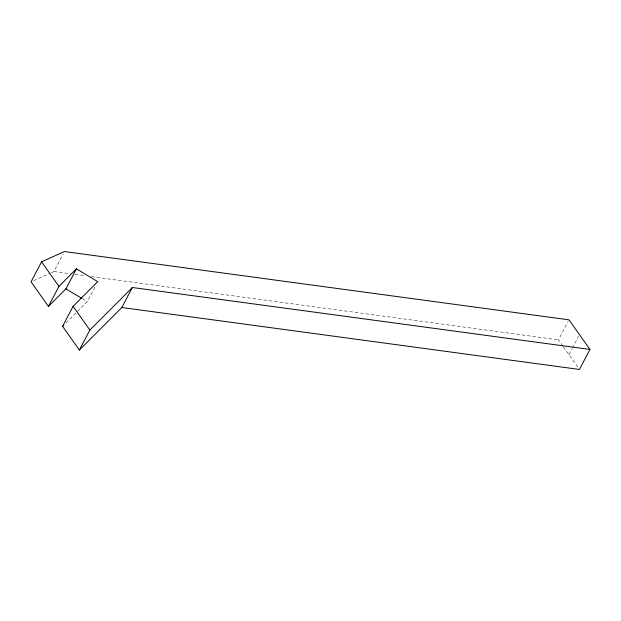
<?xml version="1.0" encoding="UTF-8"?>
<svg xmlns="http://www.w3.org/2000/svg" width="621" height="621" viewBox="0 0 621 621"><rect width="100%" height="100%" fill="white"/><g stroke="black" fill="none" stroke-linecap="round" stroke-linejoin="round"><path stroke-width="0.47" stroke-dasharray="3.1 2.33" d="M51.279 272.743L53.918 271.556L63.109 254.043M65.997 322.928L87.227 301.659L95.983 284.985M562.89 346.083L558.473 339.85L568.106 321.499M568.96 354.653L572.026 348.816M572.461 347.985L578.593 336.31M33.689 280.661L50.394 273.139M53.918 271.556L70.251 273.768M75.056 274.42L85.628 275.848M91.396 276.632L558.473 339.85M82.306 298.709L87.227 301.659M563.441 346.86L578.337 367.904"/><path stroke-width="0.93" d="M589.95 349.444L568.983 319.831L64.421 251.544L41.56 261.837L31.05 281.849L48.438 306.394L65.919 288.858L76.422 268.846L97.738 281.647L73.076 306.347L62.574 326.359L79.348 350.05L121.84 307.519L132.351 287.507L589.95 349.444L579.44 369.456L121.84 307.519M48.438 306.394L58.941 286.382L76.422 268.846M79.348 350.05L89.851 330.03L132.351 287.507M62.574 326.359L63.94 324.985M65.919 288.858L81.491 298.212M41.56 261.837L58.941 286.382M73.076 306.347L89.851 330.03"/></g></svg>
